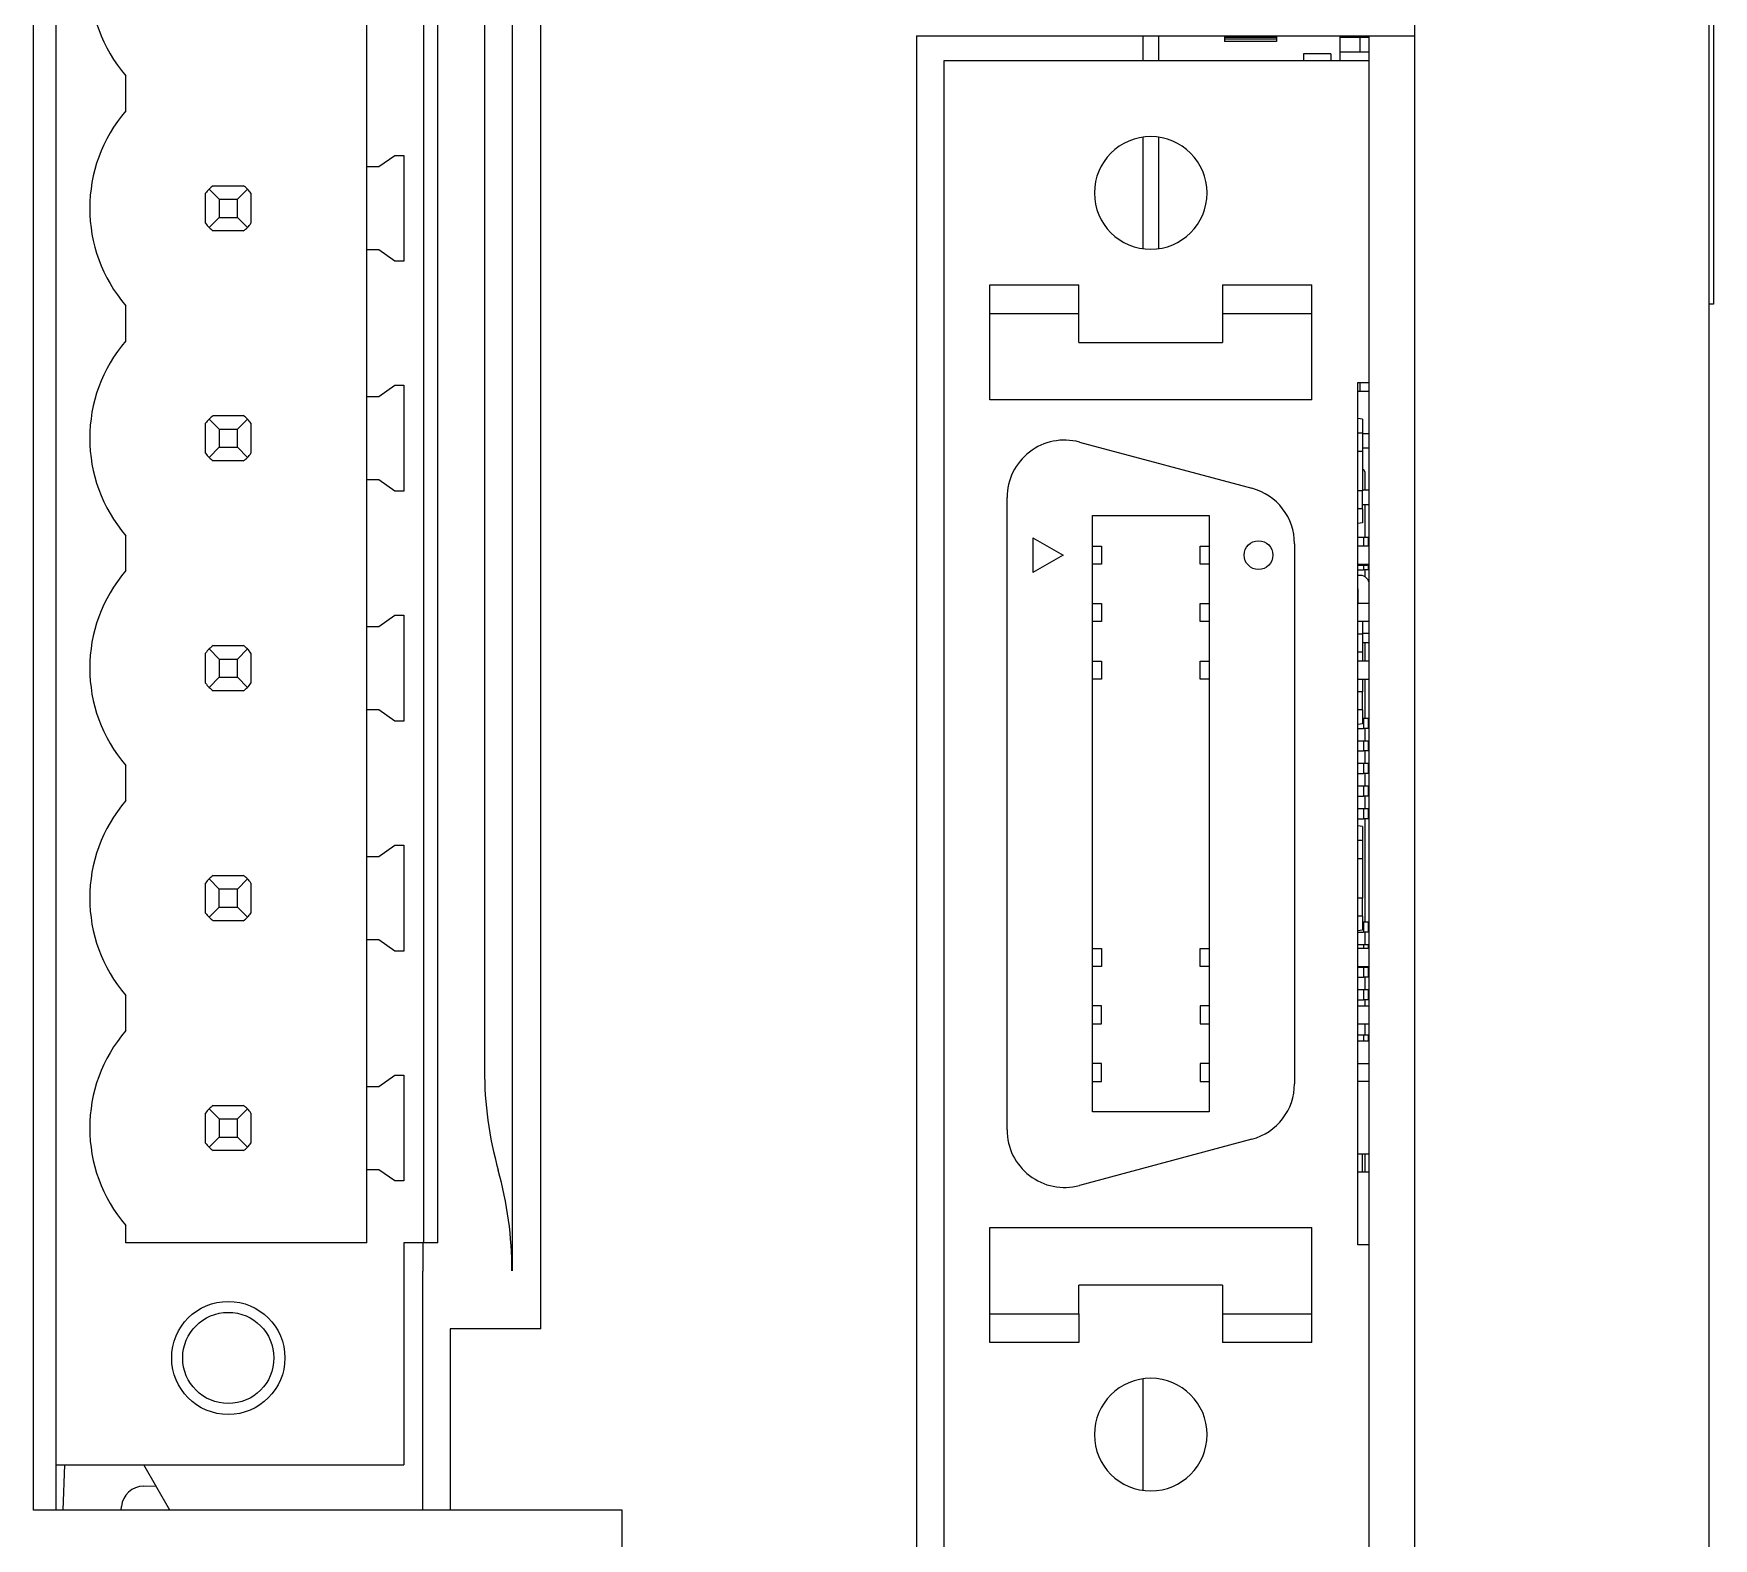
# Model space of a CAD drawing. Header units: millimetres. Extents: x 2121 to 4904, y 892 to 1933.
# Drawn here: x 2328.7 to 2402.9, y 1400.3 to 1466.8 of the extents above; entities that cross this region are included whole.
import ezdxf

# ---------------------------------------------------------------- set-up
doc = ezdxf.new("R2010")
doc.units = ezdxf.units.MM
doc.header["$LTSCALE"] = 1.8
doc.layers.add('치수(ISO)', color=7, linetype='Continuous', lineweight=25)

msp = doc.modelspace()

# ---------------------------------------------------------------- linework, layer by layer
at = {"layer": '치수(ISO)', "color": 7}
for p, q in [((2402.65, 1639.801), (2402.65, 1289.801)), ((2389.65, 1544.001), (2389.65, 1333.701)), ((2328.65, 1401.561), (2328.65, 1536.921)), ((2329.65, 1401.561), (2329.65, 1536.921)), ((2329.65, 1403.561), (2329.65, 1534.921)), ((2351.05, 1409.561), (2351.05, 1528.921)), ((2345.89, 1413.361), (2345.89, 1525.121)), ((2346.51, 1413.361), (2346.51, 1525.121)), ((2348.565, 1472.801), (2348.565, 1421.016)), ((2349.783, 1472.801), (2349.783, 1412.137)), ((2402.85, 1470.845), (2402.85, 1454.845)), ((2343.37, 1460.921), (2343.37, 1467.401)), ((2367.65, 1466.701), (2367.65, 1333.701)), ((2367.65, 1466.701), (2389.65, 1466.701)), ((2377.65, 1466.701), (2377.65, 1465.601)), ((2378.35, 1465.601), (2378.35, 1466.701)), ((2381.25, 1466.701), (2381.25, 1466.451)), ((2383.55, 1466.621), (2381.25, 1466.621)), ((2383.55, 1466.551), (2381.25, 1466.551)), ((2383.55, 1466.451), (2381.25, 1466.451)), ((2383.55, 1466.701), (2383.55, 1466.451)), ((2386.35, 1466.701), (2386.35, 1465.601)), ((2387.25, 1466.621), (2386.35, 1466.621)), ((2387.25, 1465.981), (2387.25, 1466.621)), ((2387.65, 1466.621), (2387.25, 1466.621)), ((2387.63, 1466.701), (2387.63, 1466.621)), ((2387.65, 1465.601), (2387.65, 1466.701)), ((2380.574, 1465.601), (2368.854, 1465.601)), ((2368.854, 1465.601), (2368.854, 1399.053)), ((2387.65, 1465.601), (2380.574, 1465.601)), ((2384.75, 1465.901), (2384.75, 1465.601)), ((2385.95, 1465.901), (2384.75, 1465.901)), ((2385.95, 1465.901), (2385.95, 1465.601)), ((2387.25, 1465.981), (2386.35, 1465.981)), ((2387.65, 1465.981), (2387.25, 1465.981)), ((2387.63, 1465.981), (2387.63, 1465.601)), ((2387.65, 1451.377), (2387.65, 1465.601)), ((2332.73, 1463.389), (2332.73, 1464.933)), ((2377.65, 1462.224), (2377.65, 1457.294)), ((2378.35, 1457.295), (2378.35, 1462.223)), ((2343.896, 1460.921), (2344.61, 1461.421)), ((2344.61, 1461.421), (2345.01, 1461.421)), ((2345.01, 1461.421), (2345.01, 1456.741)), ((2343.37, 1460.921), (2343.896, 1460.921)), ((2343.37, 1457.241), (2343.37, 1460.921)), ((2336.25, 1458.418), (2336.25, 1459.744)), ((2336.402, 1459.93), (2336.85, 1459.481)), ((2336.587, 1460.081), (2337.914, 1460.081)), ((2337.65, 1459.481), (2338.099, 1459.93)), ((2338.25, 1459.744), (2338.25, 1458.418)), ((2336.85, 1459.481), (2336.85, 1458.681)), ((2336.85, 1459.481), (2337.65, 1459.481)), ((2337.65, 1458.681), (2337.65, 1459.481)), ((2336.85, 1458.681), (2336.402, 1458.233)), ((2337.914, 1458.081), (2336.587, 1458.081)), ((2336.85, 1458.681), (2337.65, 1458.681)), ((2338.099, 1458.233), (2337.65, 1458.681)), ((2343.896, 1457.241), (2343.37, 1457.241)), ((2343.37, 1450.761), (2343.37, 1457.241)), ((2344.61, 1456.741), (2343.896, 1457.241)), ((2345.01, 1456.741), (2344.61, 1456.741)), ((2370.886, 1455.695), (2374.823, 1455.695)), ((2370.886, 1454.425), (2370.886, 1455.695)), ((2374.823, 1454.425), (2374.823, 1455.695)), ((2381.173, 1455.695), (2381.173, 1454.425)), ((2381.173, 1455.695), (2385.11, 1455.695)), ((2385.11, 1454.425), (2385.11, 1455.695)), ((2332.73, 1453.229), (2332.73, 1454.773)), ((2374.823, 1454.425), (2370.886, 1454.425)), ((2370.886, 1450.615), (2370.886, 1454.425)), ((2374.823, 1453.155), (2374.823, 1454.425)), ((2385.11, 1454.425), (2381.173, 1454.425)), ((2381.173, 1454.425), (2381.173, 1453.155)), ((2385.11, 1450.615), (2385.11, 1454.425)), ((2402.85, 1454.845), (2402.65, 1454.845)), ((2374.823, 1453.155), (2381.173, 1453.155)), ((2387.142, 1413.277), (2387.142, 1451.377)), ((2387.142, 1451.377), (2387.65, 1451.377)), ((2387.25, 1450.981), (2387.25, 1451.377)), ((2387.65, 1413.277), (2387.65, 1451.377)), ((2343.37, 1450.761), (2343.896, 1450.761)), ((2343.37, 1447.081), (2343.37, 1450.761)), ((2343.896, 1450.761), (2344.61, 1451.261)), ((2344.61, 1451.261), (2345.01, 1451.261)), ((2345.01, 1451.261), (2345.01, 1446.581)), ((2385.11, 1450.615), (2370.886, 1450.615)), ((2387.25, 1450.981), (2387.142, 1450.981)), ((2387.65, 1450.981), (2387.25, 1450.981)), ((2336.587, 1449.921), (2337.914, 1449.921)), ((2387.142, 1450.451), (2387.15, 1450.451)), ((2387.15, 1449.79), (2387.15, 1450.451)), ((2336.25, 1448.258), (2336.25, 1449.584)), ((2336.402, 1449.77), (2336.85, 1449.321)), ((2336.85, 1449.321), (2336.85, 1448.521)), ((2336.85, 1449.321), (2337.65, 1449.321)), ((2337.65, 1449.321), (2338.099, 1449.77)), ((2337.65, 1448.521), (2337.65, 1449.321)), ((2338.25, 1449.584), (2338.25, 1448.258)), ((2387.35, 1449.762), (2387.142, 1449.791)), ((2387.35, 1449.141), (2387.142, 1449.141)), ((2387.35, 1449.762), (2387.35, 1449.141)), ((2387.35, 1449.141), (2387.35, 1448.341)), ((2336.85, 1448.521), (2336.402, 1448.073)), ((2336.85, 1448.521), (2337.65, 1448.521)), ((2338.099, 1448.073), (2337.65, 1448.521)), ((2374.846, 1448.751), (2382.466, 1446.709)), ((2387.65, 1449.121), (2387.35, 1449.121)), ((2387.65, 1448.481), (2387.35, 1448.481)), ((2337.914, 1447.921), (2336.587, 1447.921)), ((2387.35, 1448.341), (2387.142, 1448.341)), ((2387.35, 1448.341), (2387.35, 1446.601)), ((2343.896, 1447.081), (2343.37, 1447.081)), ((2343.37, 1440.601), (2343.37, 1447.081)), ((2344.61, 1446.581), (2343.896, 1447.081)), ((2387.35, 1447.545), (2387.371, 1447.54)), ((2387.45, 1447.443), (2387.45, 1446.864)), ((2345.01, 1446.581), (2344.61, 1446.581)), ((2371.648, 1436.137), (2371.648, 1446.297)), ((2387.35, 1446.601), (2387.142, 1446.601)), ((2387.65, 1446.621), (2387.35, 1446.621)), ((2387.35, 1445.801), (2387.35, 1446.601)), ((2387.45, 1446.864), (2387.45, 1446.621)), ((2375.423, 1419.155), (2375.423, 1445.5)), ((2375.423, 1445.5), (2380.574, 1445.5)), ((2380.574, 1445.5), (2380.574, 1419.155)), ((2387.35, 1445.801), (2387.142, 1445.801)), ((2387.65, 1445.981), (2387.35, 1445.981)), ((2387.35, 1445.801), (2387.35, 1445.18)), ((2387.45, 1445.981), (2387.45, 1444.541)), ((2387.35, 1445.18), (2387.142, 1445.151)), ((2387.15, 1444.156), (2387.15, 1445.152)), ((2332.73, 1443.069), (2332.73, 1444.613)), ((2372.794, 1444.527), (2372.794, 1442.987)), ((2372.794, 1444.527), (2374.127, 1443.757)), ((2375.423, 1444.156), (2375.822, 1444.156)), ((2375.822, 1444.156), (2375.822, 1443.358)), ((2380.175, 1443.358), (2380.175, 1444.156)), ((2380.175, 1444.156), (2380.574, 1444.156)), ((2384.348, 1444.255), (2384.348, 1436.137)), ((2387.65, 1444.156), (2387.142, 1444.156)), ((2387.229, 1444.541), (2387.15, 1444.541)), ((2387.394, 1444.541), (2387.229, 1444.541)), ((2387.594, 1444.541), (2387.394, 1444.541)), ((2387.394, 1444.541), (2387.394, 1444.156)), ((2387.594, 1444.541), (2387.594, 1444.156)), ((2374.127, 1443.757), (2372.794, 1442.987)), ((2375.822, 1443.358), (2375.423, 1443.358)), ((2380.574, 1443.358), (2380.175, 1443.358)), ((2387.142, 1443.358), (2387.65, 1443.358)), ((2387.55, 1443.301), (2387.142, 1443.301)), ((2387.394, 1443.301), (2387.394, 1443.101)), ((2387.55, 1443.301), (2387.55, 1443.358)), ((2387.594, 1443.358), (2387.594, 1443.101)), ((2387.142, 1443.101), (2387.229, 1443.101)), ((2387.25, 1442.861), (2387.142, 1442.861)), ((2387.229, 1443.101), (2387.394, 1443.101)), ((2387.594, 1443.101), (2387.394, 1443.101)), ((2387.45, 1443.101), (2387.45, 1442.808)), ((2387.15, 1442.261), (2387.15, 1441.616)), ((2343.896, 1440.601), (2344.61, 1441.101)), ((2344.61, 1441.101), (2345.01, 1441.101)), ((2345.01, 1441.101), (2345.01, 1436.421)), ((2375.423, 1441.616), (2375.822, 1441.616)), ((2375.822, 1441.616), (2375.822, 1440.818)), ((2380.175, 1440.818), (2380.175, 1441.616)), ((2380.175, 1441.616), (2380.574, 1441.616)), ((2387.65, 1441.616), (2387.142, 1441.616)), ((2343.37, 1440.601), (2343.896, 1440.601)), ((2343.37, 1436.921), (2343.37, 1440.601)), ((2375.822, 1440.818), (2375.423, 1440.818)), ((2380.574, 1440.818), (2380.175, 1440.818)), ((2387.65, 1440.818), (2387.142, 1440.818)), ((2387.35, 1440.261), (2387.142, 1440.261)), ((2387.35, 1440.818), (2387.35, 1440.261)), ((2387.35, 1440.301), (2387.65, 1440.301)), ((2387.35, 1440.261), (2387.35, 1439.461)), ((2336.402, 1439.61), (2336.85, 1439.161)), ((2336.587, 1439.761), (2337.914, 1439.761)), ((2337.65, 1439.161), (2338.099, 1439.61)), ((2387.35, 1439.901), (2387.65, 1439.901)), ((2387.45, 1439.901), (2387.45, 1439.076)), ((2336.25, 1438.098), (2336.25, 1439.424)), ((2336.85, 1439.161), (2336.85, 1438.361)), ((2336.85, 1439.161), (2337.65, 1439.161)), ((2337.65, 1438.361), (2337.65, 1439.161)), ((2338.25, 1439.424), (2338.25, 1438.098)), ((2375.423, 1439.076), (2375.822, 1439.076)), ((2375.822, 1439.076), (2375.822, 1438.278)), ((2380.175, 1438.278), (2380.175, 1439.076)), ((2380.175, 1439.076), (2380.574, 1439.076)), ((2387.35, 1439.461), (2387.142, 1439.461)), ((2387.65, 1439.076), (2387.142, 1439.076)), ((2387.35, 1439.461), (2387.35, 1439.076)), ((2336.85, 1438.361), (2336.402, 1437.913)), ((2336.85, 1438.361), (2337.65, 1438.361)), ((2338.099, 1437.913), (2337.65, 1438.361)), ((2375.822, 1438.278), (2375.423, 1438.278)), ((2380.574, 1438.278), (2380.175, 1438.278)), ((2387.142, 1438.278), (2387.65, 1438.278)), ((2387.35, 1438.278), (2387.35, 1437.721)), ((2387.45, 1438.278), (2387.45, 1436.541)), ((2337.914, 1437.761), (2336.587, 1437.761)), ((2387.35, 1437.721), (2387.142, 1437.721)), ((2387.35, 1436.921), (2387.35, 1437.721)), ((2343.896, 1436.921), (2343.37, 1436.921)), ((2343.37, 1430.441), (2343.37, 1436.921)), ((2344.61, 1436.421), (2343.896, 1436.921)), ((2387.35, 1436.921), (2387.142, 1436.921)), ((2387.35, 1436.921), (2387.35, 1436.3)), ((2387.394, 1436.541), (2387.35, 1436.541)), ((2387.594, 1436.541), (2387.394, 1436.541)), ((2387.394, 1436.541), (2387.394, 1436.101)), ((2387.594, 1436.541), (2387.594, 1436.101)), ((2345.01, 1436.421), (2344.61, 1436.421)), ((2371.648, 1418.357), (2371.648, 1436.137)), ((2384.348, 1436.137), (2384.348, 1420.399)), ((2387.35, 1436.3), (2387.142, 1436.271)), ((2387.142, 1436.101), (2387.229, 1436.101)), ((2387.229, 1436.101), (2387.394, 1436.101)), ((2387.594, 1436.101), (2387.394, 1436.101)), ((2387.45, 1436.101), (2387.45, 1435.541)), ((2387.229, 1435.541), (2387.142, 1435.541)), ((2387.142, 1435.101), (2387.229, 1435.101)), ((2387.394, 1435.541), (2387.229, 1435.541)), ((2387.229, 1435.101), (2387.394, 1435.101)), ((2387.594, 1435.541), (2387.394, 1435.541)), ((2387.394, 1435.541), (2387.394, 1435.101)), ((2387.594, 1435.101), (2387.394, 1435.101)), ((2387.45, 1435.101), (2387.45, 1434.541)), ((2387.594, 1435.541), (2387.594, 1435.101)), ((2332.73, 1432.909), (2332.73, 1434.453)), ((2387.229, 1434.541), (2387.142, 1434.541)), ((2387.394, 1434.541), (2387.229, 1434.541)), ((2387.594, 1434.541), (2387.394, 1434.541)), ((2387.394, 1434.541), (2387.394, 1434.101)), ((2387.594, 1434.541), (2387.594, 1434.101)), ((2387.142, 1434.101), (2387.229, 1434.101)), ((2387.229, 1434.101), (2387.394, 1434.101)), ((2387.594, 1434.101), (2387.394, 1434.101)), ((2387.45, 1434.101), (2387.45, 1433.541)), ((2387.229, 1433.541), (2387.142, 1433.541)), ((2387.142, 1433.101), (2387.229, 1433.101)), ((2387.394, 1433.541), (2387.229, 1433.541)), ((2387.229, 1433.101), (2387.394, 1433.101)), ((2387.594, 1433.541), (2387.394, 1433.541)), ((2387.394, 1433.541), (2387.394, 1433.101)), ((2387.594, 1433.101), (2387.394, 1433.101)), ((2387.45, 1433.101), (2387.45, 1432.541)), ((2387.594, 1433.541), (2387.594, 1433.101)), ((2387.229, 1432.541), (2387.142, 1432.541)), ((2387.142, 1432.101), (2387.229, 1432.101)), ((2387.394, 1432.541), (2387.229, 1432.541)), ((2387.229, 1432.101), (2387.394, 1432.101)), ((2387.594, 1432.541), (2387.394, 1432.541)), ((2387.394, 1432.541), (2387.394, 1432.101)), ((2387.594, 1432.101), (2387.394, 1432.101)), ((2387.45, 1432.101), (2387.45, 1427.541)), ((2387.594, 1432.541), (2387.594, 1432.101)), ((2387.35, 1431.762), (2387.142, 1431.791)), ((2387.35, 1431.762), (2387.35, 1431.141)), ((2343.896, 1430.441), (2344.61, 1430.941)), ((2344.61, 1430.941), (2345.01, 1430.941)), ((2345.01, 1430.941), (2345.01, 1426.261)), ((2387.35, 1431.141), (2387.142, 1431.141)), ((2387.35, 1431.141), (2387.35, 1430.341)), ((2343.37, 1430.441), (2343.896, 1430.441)), ((2343.37, 1426.761), (2343.37, 1430.441)), ((2387.35, 1430.341), (2387.142, 1430.341)), ((2387.35, 1430.341), (2387.35, 1428.601)), ((2336.25, 1427.938), (2336.25, 1429.264)), ((2336.85, 1429.001), (2336.402, 1429.45)), ((2336.587, 1429.601), (2337.914, 1429.601)), ((2338.099, 1429.45), (2337.65, 1429.001)), ((2338.25, 1429.264), (2338.25, 1427.938)), ((2337.65, 1429.001), (2336.85, 1429.001)), ((2336.85, 1428.201), (2336.85, 1429.001)), ((2337.65, 1428.201), (2337.65, 1429.001)), ((2387.35, 1428.601), (2387.142, 1428.601)), ((2387.35, 1427.801), (2387.35, 1428.601)), ((2336.402, 1427.753), (2336.85, 1428.201)), ((2336.85, 1428.201), (2337.65, 1428.201)), ((2337.65, 1428.201), (2338.099, 1427.753)), ((2387.35, 1427.801), (2387.142, 1427.801)), ((2387.35, 1427.801), (2387.35, 1427.18)), ((2337.914, 1427.601), (2336.587, 1427.601)), ((2387.35, 1427.18), (2387.142, 1427.151)), ((2387.142, 1427.101), (2387.229, 1427.101)), ((2387.229, 1427.101), (2387.394, 1427.101)), ((2387.394, 1427.541), (2387.35, 1427.541)), ((2387.594, 1427.541), (2387.394, 1427.541)), ((2387.394, 1427.541), (2387.394, 1427.101)), ((2387.594, 1427.101), (2387.394, 1427.101)), ((2387.45, 1427.101), (2387.45, 1426.541)), ((2387.594, 1427.541), (2387.594, 1427.101)), ((2343.896, 1426.761), (2343.37, 1426.761)), ((2343.37, 1420.281), (2343.37, 1426.761)), ((2344.61, 1426.261), (2343.896, 1426.761)), ((2345.01, 1426.261), (2344.61, 1426.261)), ((2375.423, 1426.376), (2375.822, 1426.376)), ((2375.822, 1426.376), (2375.822, 1425.578)), ((2380.175, 1425.578), (2380.175, 1426.376)), ((2380.175, 1426.376), (2380.574, 1426.376)), ((2387.229, 1426.541), (2387.142, 1426.541)), ((2387.65, 1426.376), (2387.142, 1426.376)), ((2387.394, 1426.541), (2387.229, 1426.541)), ((2387.594, 1426.541), (2387.394, 1426.541)), ((2387.394, 1426.541), (2387.394, 1426.376)), ((2387.594, 1426.541), (2387.594, 1426.376)), ((2375.822, 1425.578), (2375.423, 1425.578)), ((2380.574, 1425.578), (2380.175, 1425.578)), ((2387.142, 1425.578), (2387.65, 1425.578)), ((2387.229, 1425.541), (2387.142, 1425.541)), ((2387.394, 1425.541), (2387.229, 1425.541)), ((2387.594, 1425.541), (2387.394, 1425.541)), ((2387.394, 1425.541), (2387.394, 1425.101)), ((2387.45, 1425.578), (2387.45, 1425.541)), ((2387.594, 1425.541), (2387.594, 1425.101)), ((2387.142, 1425.101), (2387.229, 1425.101)), ((2387.229, 1425.101), (2387.394, 1425.101)), ((2387.594, 1425.101), (2387.394, 1425.101)), ((2387.45, 1425.101), (2387.45, 1424.541)), ((2332.73, 1422.749), (2332.73, 1424.293)), ((2387.229, 1424.541), (2387.142, 1424.541)), ((2387.142, 1424.101), (2387.229, 1424.101)), ((2387.394, 1424.541), (2387.229, 1424.541)), ((2387.229, 1424.101), (2387.394, 1424.101)), ((2387.594, 1424.541), (2387.394, 1424.541)), ((2387.394, 1424.541), (2387.394, 1424.101)), ((2387.594, 1424.101), (2387.394, 1424.101)), ((2387.45, 1424.101), (2387.45, 1423.836)), ((2387.594, 1424.541), (2387.594, 1424.101)), ((2375.822, 1423.836), (2375.423, 1423.836)), ((2375.822, 1423.038), (2375.822, 1423.836)), ((2380.175, 1423.836), (2380.175, 1423.038)), ((2380.574, 1423.836), (2380.175, 1423.836)), ((2387.142, 1423.836), (2387.65, 1423.836)), ((2375.423, 1423.038), (2375.822, 1423.038)), ((2380.175, 1423.038), (2380.574, 1423.038)), ((2387.142, 1423.038), (2387.65, 1423.038)), ((2387.229, 1422.541), (2387.142, 1422.541)), ((2387.394, 1422.541), (2387.229, 1422.541)), ((2387.594, 1422.541), (2387.394, 1422.541)), ((2387.394, 1422.541), (2387.394, 1422.3)), ((2387.45, 1423.038), (2387.45, 1422.541)), ((2387.594, 1422.541), (2387.594, 1422.3)), ((2387.142, 1422.3), (2387.64, 1422.3)), ((2375.822, 1421.296), (2375.423, 1421.296)), ((2375.822, 1420.498), (2375.822, 1421.296)), ((2380.175, 1421.296), (2380.175, 1420.498)), ((2380.574, 1421.296), (2380.175, 1421.296)), ((2387.142, 1421.296), (2387.65, 1421.296)), ((2343.37, 1420.281), (2343.896, 1420.281)), ((2343.37, 1416.601), (2343.37, 1420.281)), ((2343.896, 1420.281), (2344.61, 1420.781)), ((2344.61, 1420.781), (2345.01, 1420.781)), ((2345.01, 1420.781), (2345.01, 1416.101)), ((2375.423, 1420.498), (2375.822, 1420.498)), ((2380.175, 1420.498), (2380.574, 1420.498)), ((2387.65, 1420.498), (2387.142, 1420.498)), ((2336.25, 1417.778), (2336.25, 1419.104)), ((2336.402, 1419.29), (2336.85, 1418.841)), ((2336.587, 1419.441), (2337.914, 1419.441)), ((2336.85, 1418.841), (2336.85, 1418.041)), ((2336.85, 1418.841), (2337.65, 1418.841)), ((2337.65, 1418.841), (2338.099, 1419.29)), ((2337.65, 1418.041), (2337.65, 1418.841)), ((2338.25, 1419.104), (2338.25, 1417.778)), ((2380.574, 1419.155), (2375.423, 1419.155)), ((2336.85, 1418.041), (2336.402, 1417.593)), ((2336.85, 1418.041), (2337.65, 1418.041)), ((2338.099, 1417.593), (2337.65, 1418.041)), ((2337.914, 1417.441), (2336.587, 1417.441)), ((2382.466, 1417.945), (2374.846, 1415.904)), ((2387.142, 1417.3), (2387.64, 1417.3)), ((2387.35, 1416.5), (2387.35, 1417.3)), ((2387.45, 1417.3), (2387.45, 1416.5)), ((2343.37, 1413.361), (2343.37, 1416.601)), ((2343.896, 1416.601), (2343.37, 1416.601)), ((2344.61, 1416.101), (2343.896, 1416.601)), ((2387.142, 1416.5), (2387.64, 1416.5)), ((2345.01, 1416.101), (2344.61, 1416.101)), ((2332.73, 1413.361), (2332.73, 1414.133)), ((2370.886, 1414.039), (2385.11, 1414.039)), ((2370.886, 1410.229), (2370.886, 1414.039)), ((2385.11, 1410.229), (2385.11, 1414.039)), ((2343.37, 1413.361), (2332.73, 1413.361)), ((2345.01, 1413.361), (2345.01, 1403.561)), ((2345.89, 1413.361), (2345.01, 1413.361)), ((2345.85, 1413.361), (2345.85, 1412.109)), ((2346.51, 1413.361), (2345.89, 1413.361)), ((2387.65, 1413.277), (2387.142, 1413.277)), ((2387.65, 1399.053), (2387.65, 1413.277)), ((2345.85, 1401.561), (2345.85, 1412.109)), ((2374.823, 1410.229), (2374.823, 1411.499)), ((2381.173, 1411.499), (2374.823, 1411.499)), ((2381.173, 1411.499), (2381.173, 1410.229)), ((2370.886, 1410.229), (2374.823, 1410.229)), ((2370.886, 1408.959), (2370.886, 1410.229)), ((2374.823, 1410.229), (2374.823, 1408.959)), ((2381.173, 1410.229), (2381.173, 1408.959)), ((2381.173, 1410.229), (2385.11, 1410.229)), ((2385.11, 1408.959), (2385.11, 1410.229)), ((2351.05, 1409.561), (2347.05, 1409.561)), ((2347.05, 1409.561), (2347.05, 1401.561)), ((2374.823, 1408.959), (2370.886, 1408.959)), ((2385.11, 1408.959), (2381.173, 1408.959)), ((2377.65, 1407.36), (2377.65, 1402.43)), ((2329.65, 1403.561), (2345.01, 1403.561)), ((2330.019, 1403.554), (2329.949, 1401.561)), ((2334.674, 1401.561), (2333.514, 1403.561)), ((2333.509, 1402.619), (2334.055, 1402.629)), ((2332.515, 1401.561), (2332.531, 1401.72)), ((2354.65, 1401.561), (2328.65, 1401.561)), ((2354.65, 1378.461), (2354.65, 1401.561))]:
    msp.add_line(p, q, dxfattribs=at)
for centre, radius in [((2382.758, 1443.757), 0.635), ((2337.25, 1408.281), 2.5), ((2337.25, 1408.281), 2.013)]:
    msp.add_circle(centre, radius, dxfattribs=at)
for centre, radius, start, end in [((2337.73, 1469.241), 6.6, 139.25095, 220.74905), ((2337.73, 1459.081), 6.6, 139.25095, 220.74905), ((2377.998, 1459.759), 2.489, 90, 270), ((2377.998, 1459.759), 2.489, 270, 90), ((2337.25, 1459.081), 1.2, 135, 146.44269), ((2337.25, 1459.081), 1.2, 123.55731, 135), ((2337.25, 1459.081), 1.2, 45, 56.44269), ((2337.25, 1459.081), 1.2, 33.55731, 45), ((2337.25, 1459.081), 1.2, 213.55731, 225), ((2337.25, 1459.081), 1.2, 225, 236.44269), ((2337.25, 1459.081), 1.2, 303.55731, 315), ((2337.25, 1459.081), 1.2, 315, 326.44269), ((2337.73, 1448.921), 6.6, 139.25095, 220.74905), ((2337.25, 1448.921), 1.2, 123.55731, 135), ((2337.25, 1448.921), 1.2, 45, 56.44269), ((2337.25, 1448.921), 1.2, 135, 146.44269), ((2337.25, 1448.921), 1.2, 33.55731, 45), ((2374.188, 1446.297), 2.54, 75, 180), ((2337.25, 1448.921), 1.2, 213.55731, 225), ((2337.25, 1448.921), 1.2, 225, 236.44269), ((2337.25, 1448.921), 1.2, 303.55731, 315), ((2337.25, 1448.921), 1.2, 315, 326.44269), ((2387.35, 1447.443), 0.1, 0, 78), ((2381.808, 1444.255), 2.54, 0, 75), ((2337.73, 1438.761), 6.6, 139.25095, 220.74905), ((2387.25, 1442.461), 0.4, 0, 90), ((2387.05, 1442.261), 0.1, 0, 23.07392), ((2337.25, 1438.761), 1.2, 135, 146.44269), ((2337.25, 1438.761), 1.2, 123.55731, 135), ((2337.25, 1438.761), 1.2, 45, 56.44269), ((2337.25, 1438.761), 1.2, 33.55731, 45), ((2337.25, 1438.761), 1.2, 213.55731, 225), ((2337.25, 1438.761), 1.2, 315, 326.44269), ((2337.25, 1438.761), 1.2, 225, 236.44269), ((2337.25, 1438.761), 1.2, 303.55731, 315), ((2337.73, 1428.601), 6.6, 139.25095, 220.74905), ((2337.25, 1428.601), 1.2, 135, 146.44269), ((2337.25, 1428.601), 1.2, 123.55731, 135), ((2337.25, 1428.601), 1.2, 45, 56.44269), ((2337.25, 1428.601), 1.2, 33.55731, 45), ((2337.25, 1428.601), 1.2, 213.55731, 225), ((2337.25, 1428.601), 1.2, 225, 236.44269), ((2337.25, 1428.601), 1.2, 303.55731, 315), ((2337.25, 1428.601), 1.2, 315, 326.44269), ((2337.73, 1418.441), 6.6, 139.25095, 220.74905), ((2387.64, 1422.29), 0.01, 0, 90), ((2381.808, 1420.399), 2.54, 285, 0), ((2337.25, 1418.441), 1.2, 135, 146.44269), ((2337.25, 1418.441), 1.2, 123.55731, 135), ((2337.25, 1418.441), 1.2, 45, 56.44269), ((2337.25, 1418.441), 1.2, 33.55731, 45), ((2374.188, 1418.357), 2.54, 180, 285), ((2337.25, 1418.441), 1.2, 213.55731, 225), ((2337.25, 1418.441), 1.2, 225, 236.44269), ((2337.25, 1418.441), 1.2, 303.55731, 315), ((2337.25, 1418.441), 1.2, 315, 326.44269), ((2387.64, 1417.31), 0.01, 270, 0), ((2387.64, 1416.49), 0.01, 0, 90), ((2377.998, 1404.895), 2.489, 90, 270), ((2377.998, 1404.895), 2.489, 270, 90), ((2332.018, 1403.484), 2, 177.79452, 178), ((2333.526, 1401.62), 1, 91, 174.23211)]:
    msp.add_arc(centre, radius, start, end, dxfattribs=at)
for centre, start_param, end_param in [((2372.911, 1421.195), 6.264662, 6.488721), ((2325.437, 1411.959), 3.12307, 3.347128)]:
    msp.add_ellipse(centre, major_axis=(-24.341, -0.549), ratio=0.821405, start_param=start_param, end_param=end_param, dxfattribs=at)

doc.saveas('drawing.dxf')
